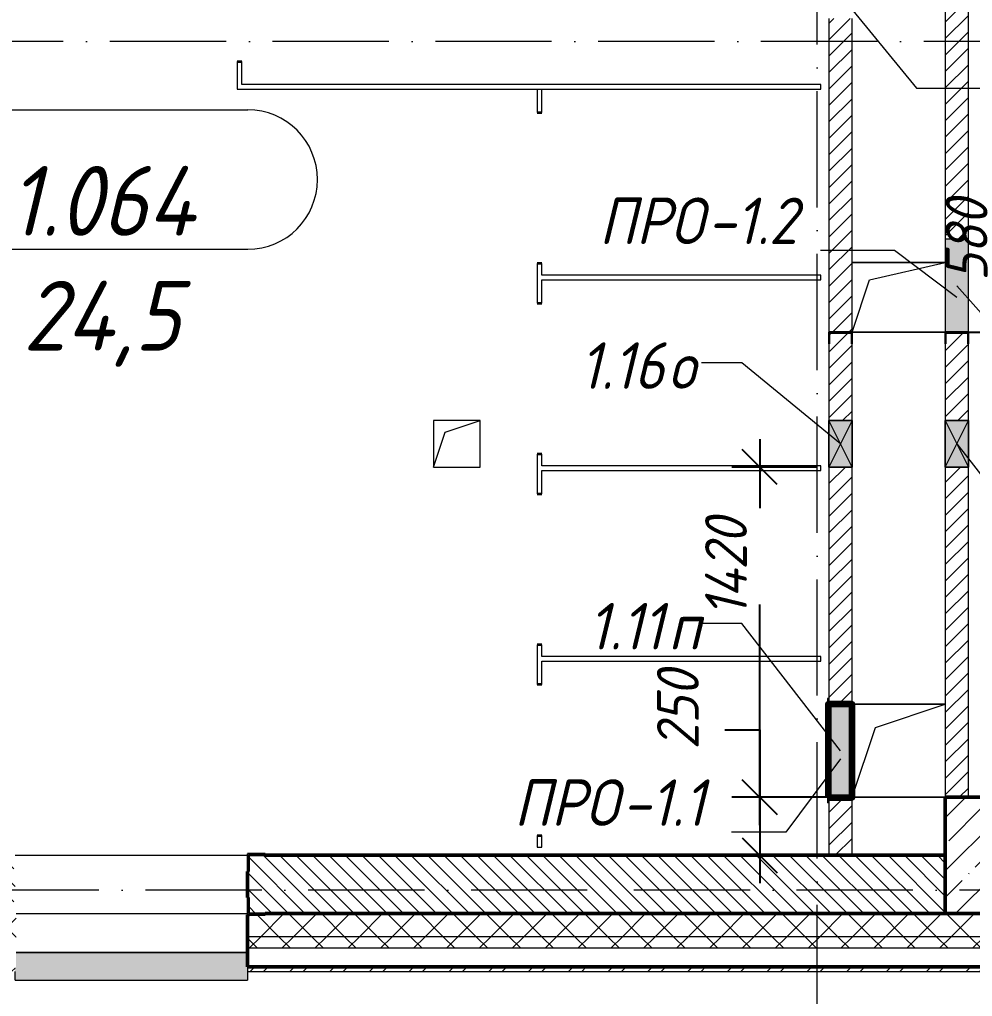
# Model space of a CAD drawing. Header units: millimetres. Extents: x -401725 to 250493, y 305116 to 802890.
# Drawn here: x -170096 to -165998, y 456740 to 460942 of the extents above; entities that cross this region are included whole.
import ezdxf

# ---------------------------------------------------------------- set-up
doc = ezdxf.new("R2010")
doc.units = ezdxf.units.MM
doc.linetypes.add('50_200_ШТРИХ_1Т_ш5_п1_п1_', pattern=[700, 500, -100, 0, -100])
for name, color, linetype, lineweight in [('20.1) Демонтаж  монтаж ПГП', 1, 'Continuous', 90), ('A-____-____-DIMS', 7, 'Continuous', 9), ('A-DETL-GENF-OTLN', 7, 'Continuous', 9), ('A-DOOR-OPNG-MCUT', 7, 'Continuous', 35), ('A-FLOR-____-OTLN', 7, 'Continuous', 9), ('A-GENM-____-IDEN', 7, 'Continuous', 9), ('A-GENM-____-MCUT', 7, 'Continuous', 25), ('A-GENM-____-OTLN', 7, 'Continuous', 9), ('A-GENM-____-OTLN-1', 7, 'Continuous', 25), ('A-GLAZ-____-IDEN', 7, 'Continuous', 9), ('A-GLAZ-____-OTLN', 7, 'Continuous', 9), ('A-WALL-____-MCUT-2', 7, 'Continuous', 50), ('A-WALL-____-MCUT-3', 7, 'Continuous', 9), ('A-WALL-____-OTLN', 7, 'Continuous', 9), ('A-WALL-____-PATT-1', 7, 'Continuous', 9), ('A-WALL-FNSH-MCUT-1', 7, 'Continuous', 9), ('S-COLS-____-MCUT', 7, 'Continuous', 50), ('S-COLS-____-OTLN', 7, 'Continuous', 9), ('S-GRID-____-OTLN-1', 7, '50_200_ШТРИХ_1Т_ш5_п1_п1_', 9)]:
    doc.layers.add(name, color=color, linetype=linetype, lineweight=lineweight)
for name, color, linetype, lineweight, true_color in [('A-AREA-IDEN-1', 7, 'Continuous', 9, 0x000000), ('A-DOOR-____-OTLN-1', 7, 'Continuous', 9, 0xffffff), ('A-GLAZ-____-OTLN-1', 7, 'Continuous', 9, 0xc0c0c0)]:
    doc.layers.add(name, color=color, linetype=linetype, lineweight=lineweight, true_color=true_color)
doc.styles.add('ISOCPEUR_I', font='isocpeui.ttf', dxfattribs={"width": 0.9, "height": 2.5})
doc.styles.add('ISOCPEUR_I_10', font='isocpeui.ttf', dxfattribs={"width": 0.9, "height": 180})
doc.styles.add('ISOCPEUR_I_9', font='isocpeui.ttf', dxfattribs={"width": 0.9, "height": 250})
doc.dimstyles.new('ISO-1_8_0_9К_СРЕДНИЙ_Кладочные_4', dxfattribs={"dimscale": 304.8, "dimtxt": 179.276612, "dimasz": 0.492126, "dimexe": 0.393701, "dimexo": 0, "dimgap": 0, "dimtad": 1, "dimdec": 3, "dimrnd": 0.001, "dimdsep": 46, "dimtxsty": 'ISOCPEUR_I_10', "dimblk1": 'OBLIQUE', "dimblk2": 'OBLIQUE', "dimsah": 1, "dimcen": 0.09, "dimdle": 0.393701, "dimazin": 0, "dimtfac": 1, "dimtdec": 4, "dimtix": 1, "dimtmove": 1, "dimatfit": 3, "dimfxl": 1, "dimtvp": 1, "dimtolj": 1, "dimtzin": 0, "dimarcsym": 2})
doc.dimstyles.new('ISO-1_8_0_9К_СРЕДНИЙ_Кладочные_5', dxfattribs={"dimscale": 304.8, "dimtxt": 179.276612, "dimasz": 0.492126, "dimexe": 0.393701, "dimexo": 0, "dimgap": 0, "dimtad": 1, "dimdec": 3, "dimrnd": 0.001, "dimdsep": 46, "dimtxsty": 'ISOCPEUR_I_10', "dimblk1": 'OBLIQUE', "dimblk2": 'OBLIQUE', "dimsah": 1, "dimcen": 0.09, "dimdle": 0.393701, "dimazin": 0, "dimtfac": 1, "dimtdec": 4, "dimtix": 1, "dimtmove": 2, "dimatfit": 3, "dimfxl": 1, "dimtvp": 1, "dimtolj": 1, "dimtzin": 0, "dimarcsym": 2})
pattern_1 = [(45, (-176515.067, 459015.94), (-35.35534, 35.35534), [])]
pattern_2 = [(45, (-176515.07, 459015.94), (-70.71068, 70.71068), []), (135, (-176515.07, 459015.94), (-70.71068, -70.71068), [])]

# ---------------------------------------------------------------- blocks, each defined once
blk = doc.blocks.new('DOR_ДУ_распашная__1Ст_Прямоугольная_ШЕР - Вн_650х2100h_Кабинки С_у-19996353-АР1_План отверстий 1 этажа в осях 1-64_А-ГГ')
at = {"layer": 'A-DOOR-OPNG-MCUT'}
for p, q in [((-325, 10), (-325, -10)), ((325, -10), (325, 10))]:
    blk.add_line(p, q, dxfattribs=at)
blk = doc.blocks.new('DOR_ДУ_распашная__1Ст_Прямоугольная_ШЕР - Вн_650х2100h_Кабинки С_у-17949507-АР1_План отверстий 1 этажа в осях 1-64_А-ГГ')
at = {"layer": 'A-DOOR-OPNG-MCUT'}
for p, q in [((-325, -10), (-325, 10)), ((325, 10), (325, -10))]:
    blk.add_line(p, q, dxfattribs=at)
blk = doc.blocks.new('BSC_Колонна _Прямоугольная - 500х500-V71-АР1_План отверстий 1 этажа в осях 1-64_А-ГГ')
at = {"layer": 'S-COLS-____-OTLN'}
h = blk.add_hatch(dxfattribs=at)
h.set_pattern_fill('FP_103', color=256, style=0, pattern_type=2)
h.set_pattern_definition([(45, (-10650, 1668.96), (-114.0493, 114.0493), []), (45, (-10535.95, 1668.96), (-114.0493, 114.0493), [201.612, -40.322, 3.353, -36.97])])
h.paths.add_polyline_path([(-250, -250), (250, -250), (250, 250), (-250, 250)], flags=0)
at = {"layer": 'S-COLS-____-MCUT'}
for p, q in [((250, 250), (-250, 250)), ((-250, 250), (-250, -250)), ((250, -250), (250, 250)), ((-250, -250), (250, -250))]:
    blk.add_line(p, q, dxfattribs=at)
blk = doc.blocks.new('Фахверк_СКБ_Уголок - 250_2700-27497298-АР1_План отверстий 1 этажа в осях 1-64_А-ГГ')
at = {"layer": 'A-GENM-____-MCUT'}
for p, q in [((200, 181), (125, 181)), ((125, 181), (125, 106)), ((131, 106), (131, 175)), ((131, 175), (200, 175)), ((200, 175), (200, 181)), ((125, 106), (131, 106)), ((131, -6), (125, -6)), ((125, -6), (125, -81)), ((131, -75), (131, -6)), ((125, -81), (200, -81)), ((200, -75), (131, -75)), ((200, -81), (200, -75))]:
    blk.add_line(p, q, dxfattribs=at)
blk = doc.blocks.new('154_Фахверк_СКБ_Швеллер - Тип_100_4010-27789772-АР1_План отверстий 1 этажа в осях 1-64_А-ГГ')
at = {"layer": 'A-GENM-____-MCUT'}
for p, q in [((175, 50), (125, 50)), ((125, 50), (125, -50)), ((128, 47), (175, 47)), ((128, -47), (128, 47)), ((175, 47), (175, 50)), ((125, -50), (175, -50)), ((175, -47), (128, -47)), ((175, -50), (175, -47))]:
    blk.add_line(p, q, dxfattribs=at)
blk = doc.blocks.new('AR_Отверстие Ниша - Лючок-32401328-АР1_План отверстий 1 этажа в осях 1-64_А-ГГ')
at = {"layer": 'A-GLAZ-____-OTLN'}
blk.add_hatch(color=256, dxfattribs=at).paths.add_polyline_path([(-200, -50), (200, -50), (200, 50), (-200, 50), (-200, -47)], flags=0)
for p, q in [((200, 50), (-200, 50)), ((200, -50), (200, 50)), ((-200, -50), (200, -50))]:
    blk.add_line(p, q, dxfattribs=at)
blk = doc.blocks.new('AR_Отверстие Ниша - Лючок-32401394-АР1_План отверстий 1 этажа в осях 1-64_А-ГГ')
at = {"layer": 'A-GLAZ-____-OTLN'}
blk.add_hatch(color=256, dxfattribs=at).paths.add_polyline_path([(-200, -50), (200, -50), (200, 50), (-200, 50)], flags=0)
for p, q in [((-200, 50), (200, 50)), ((-200, -50), (-200, 50)), ((200, 50), (200, -50)), ((200, -50), (-200, -50))]:
    blk.add_line(p, q, dxfattribs=at)
blk = doc.blocks.new('Л_Общий_Лючок - Лючок-29741325-АР1_План отверстий 1 этажа в осях 1-64_А-ГГ')
at = {"layer": 'A-GLAZ-____-OTLN-1'}
blk.add_hatch(color=256, dxfattribs=at).paths.add_polyline_path([(424, -6), (424, 0), (-24, 0), (-24, -6), (400, -6)], flags=0)
at = {"layer": 'A-GLAZ-____-OTLN'}
for p, q in [((-24, 0), (-24, -6)), ((424, 0), (424, -6)), ((-24, -6), (424, -6))]:
    blk.add_line(p, q, dxfattribs=at)
blk = doc.blocks.new('AR_Отверстие прямоугольное _в стене_ - AR_Отверстие прямоугольное _в стене__ВК-32401327-АР1_План отверстий 1 этажа в осях 1-64_А-ГГ')
at = {"layer": 'A-GLAZ-____-OTLN'}
blk.add_hatch(color=256, dxfattribs=at).paths.add_polyline_path([(-100, -50), (100, -50), (100, 50), (-100, 50)], flags=0)
at = {"layer": 'A-DETL-GENF-OTLN'}
for p, q in [((-100, -50), (-100, 50)), ((-100, 50), (100, 50)), ((100, 50), (-100, -50)), ((-100, 50), (100, -50)), ((100, 50), (-100, 50)), ((-100, 50), (-100, -50)), ((100, 50), (100, -50)), ((100, -50), (100, 50)), ((100, -50), (-100, -50)), ((-100, -50), (100, -50))]:
    blk.add_line(p, q, dxfattribs=at)
blk = doc.blocks.new('AR_Отверстие прямоугольное _в стене_ - AR_Отверстие прямоугольное _в стене__ВК-32401331-АР1_План отверстий 1 этажа в осях 1-64_А-ГГ')
at = {"layer": 'A-GLAZ-____-OTLN'}
blk.add_hatch(color=256, dxfattribs=at).paths.add_polyline_path([(100, 50), (-100, 50), (-100, -50), (100, -50)], flags=0)
at = {"layer": 'A-DETL-GENF-OTLN'}
for p, q in [((-100, -50), (-100, 50)), ((-100, 50), (100, 50)), ((100, 50), (-100, -50)), ((-100, 50), (100, -50)), ((100, 50), (-100, 50)), ((-100, 50), (-100, -50)), ((100, 50), (100, -50)), ((100, -50), (100, 50)), ((100, -50), (-100, -50)), ((-100, -50), (100, -50))]:
    blk.add_line(p, q, dxfattribs=at)
blk = doc.blocks.new('AR_Отверстие прямоугольное _в плите_ - AR_Отверстие прямоугольное _в плите_-30459597-АР1_План отверстий 1 этажа в осях 1-64_А-ГГ')
at = {"layer": 'A-GENM-____-OTLN'}
for p, q in [((100, 100), (-100, 100)), ((-100, 100), (-100, -100)), ((-50, 50), (100, 100)), ((100, -100), (100, 100)), ((-100, -100), (-50, 50)), ((-100, -100), (100, -100))]:
    blk.add_line(p, q, dxfattribs=at)
blk = doc.blocks.new('AR_Отверстие прямоугольное _в плите_ - AR_Отверстие прямоугольное _в плите_-30459211-АР1_План отверстий 1 этажа в осях 1-64_А-ГГ')
at = {"layer": 'A-GENM-____-OTLN'}
for p, q in [((200, 200), (-200, 200)), ((-100, 100), (200, 200)), ((-200, -200), (-100, 100)), ((-200, -200), (200, -200))]:
    blk.add_line(p, q, dxfattribs=at)
blk = doc.blocks.new('AR_Отверстие прямоугольное _в плите_ - AR_Отверстие прямоугольное _в плите_-V162-АР1_План отверстий 1 этажа в осях 1-64_А-ГГ')
at = {"layer": 'A-GENM-____-OTLN'}
for p, q in [((200, 150), (-200, 150)), ((-125, 75), (200, 150)), ((-200, -150), (-125, 75)), ((-200, -150), (200, -150))]:
    blk.add_line(p, q, dxfattribs=at)
blk = doc.blocks.new('Отлив_СКБ - Отлив витража_120_НВФ-V213-АР1_План отверстий 1 этажа в осях 1-64_А-ГГ')
at = {"layer": 'A-GLAZ-____-OTLN-1'}
for points in [[(654.9, -2), (1000, -2), (1000, 0), (4, 0), (4, -2)], [(654.9, -120), (1000, -120), (1000, -2), (4, -2), (4, -63), (0, -63), (0, -120), (4, -120)]]:
    blk.add_hatch(color=256, dxfattribs=at).paths.add_polyline_path(points, flags=0)
at = {"layer": 'A-GLAZ-____-OTLN'}
for p, q in [((4, 0), (1000, 0)), ((1000, -2), (4, -2)), ((0, -120), (0, -83)), ((1000, -83), (1000, -120)), ((0, -120), (1000, -120))]:
    blk.add_line(p, q, dxfattribs=at)
blk = doc.blocks.new('_Oblique')
at = {"color": 0, "linetype": 'ByBlock', "lineweight": -2}
blk.add_line((-0.5, -0.5), (0.5, 0.5), dxfattribs=at)
blk = doc.blocks.new('*D13384')
at = {"layer": 'A-____-____-DIMS', "color": 0, "lineweight": -2, "transparency": 16777216}
for p, q in [((-166912.5, 459137), (-166912.5, 458840.6)), ((-166665.1, 459017), (-167032.5, 459017)), ((-166912.5, 457477), (-166912.5, 458425.9)), ((-166505.8, 457597), (-167032.5, 457597))]:
    blk.add_line(p, q, dxfattribs=at)
at = {"layer": 'Defpoints', "color": 0, "transparency": 16777216}
for p in [(-166665.1, 459017), (-166912.5, 457597), (-166505.8, 457597)]:
    blk.add_point(p, dxfattribs=at)
at = {"layer": 'A-____-____-DIMS', "color": 0, "lineweight": -2, "transparency": 16777216, "xscale": 150, "yscale": 150, "zscale": 150}
for p, rotation in [((-166912.5, 459017), 90), ((-166912.5, 457597), 270)]:
    blk.add_blockref('_Oblique', p, dxfattribs=dict(at, rotation=rotation))
at = {"layer": 'A-____-____-DIMS', "color": 0, "transparency": 16777216, "insert": (-167147.6, 458372.6), "char_height": 180, "width": 521.281, "attachment_point": 1, "rotation": 90, "line_spacing_factor": 1.149209, "style": 'ISOCPEUR_I_10'}
blk.add_mtext('\\A1;1420', dxfattribs=at)
blk = doc.blocks.new('*D13385')
at = {"layer": 'A-____-____-DIMS', "color": 0, "lineweight": -2, "transparency": 16777216}
for p, q in [((-167062.5, 457887.2), (-166912.5, 457887.2)), ((-166912.5, 457887.2), (-166912.5, 457597)), ((-166912.5, 457717), (-166912.5, 457227)), ((-166505.8, 457597), (-167032.5, 457597)), ((-166806.4, 457347), (-167032.5, 457347))]:
    blk.add_line(p, q, dxfattribs=at)
at = {"layer": 'Defpoints', "color": 0, "transparency": 16777216}
for p in [(-166505.8, 457597), (-166912.5, 457347), (-166806.4, 457347)]:
    blk.add_point(p, dxfattribs=at)
at = {"layer": 'A-____-____-DIMS', "color": 0, "lineweight": -2, "transparency": 16777216, "xscale": 150, "yscale": 150, "zscale": 150}
for p, rotation in [((-166912.5, 457597), 90), ((-166912.5, 457347), 270)]:
    blk.add_blockref('_Oblique', p, dxfattribs=dict(at, rotation=rotation))
at = {"layer": 'A-____-____-DIMS', "color": 0, "transparency": 16777216, "insert": (-167354.5, 457802.4), "char_height": 180, "width": 409.578, "attachment_point": 1, "rotation": 90, "line_spacing_factor": 1.149209, "style": 'ISOCPEUR_I_10'}
blk.add_mtext('\\A1;250', dxfattribs=at)
blk = doc.blocks.new('*D13387')
at = {"layer": 'A-____-____-DIMS', "color": 0, "lineweight": -2, "transparency": 16777216}
for p, q in [((-165820.7, 459901.7), (-165670.7, 459901.7)), ((-165670.7, 459901.7), (-165670.7, 459597)), ((-165670.7, 458897), (-165670.7, 459717)), ((-166063, 459597), (-165550.7, 459597)), ((-165965.1, 459017), (-165550.7, 459017))]:
    blk.add_line(p, q, dxfattribs=at)
at = {"layer": 'Defpoints', "color": 0, "transparency": 16777216}
for p in [(-166063, 459597), (-165670.7, 459597), (-165965.1, 459017)]:
    blk.add_point(p, dxfattribs=at)
at = {"layer": 'A-____-____-DIMS', "color": 0, "lineweight": -2, "transparency": 16777216, "xscale": 150, "yscale": 150, "zscale": 150}
for p, rotation in [((-165670.7, 459597), 90), ((-165670.7, 459017), 270)]:
    blk.add_blockref('_Oblique', p, dxfattribs=dict(at, rotation=rotation))
at = {"layer": 'A-____-____-DIMS', "color": 0, "transparency": 16777216, "insert": (-166112.8, 459817), "char_height": 180, "width": 409.578, "attachment_point": 1, "rotation": 90, "line_spacing_factor": 1.149209, "style": 'ISOCPEUR_I_10'}
blk.add_mtext('\\A1;580', dxfattribs=at)
blk = doc.blocks.new('AAR_СКБ_Марка_помещения_1_5 ммп - Номер _ Площадь-27962135-АИ_План этажа_Стены_1')
at = {"layer": 'A-AREA-IDEN-1'}
for p, q in [((-2.987, 3), (3.013, 3)), ((-2.987, 0), (3.013, 0))]:
    blk.add_line(p, q, dxfattribs=at)
for centre, start, end in [((-2.987, 1.5), 90, 270), ((3.013, 1.5), 270, 90)]:
    blk.add_arc(centre, 1.5, start, end, dxfattribs=at)

msp = doc.modelspace()

# ---------------------------------------------------------------- hatches: boundary and pattern name
at = {"layer": 'A-WALL-____-PATT-1'}
h = msp.add_hatch(dxfattribs=at)
h.set_pattern_fill('FP_5', color=256, style=0, pattern_type=2)
h.set_pattern_definition(pattern_1)
h.paths.add_polyline_path([(-166515.0675, 457346.983), (-166515.0675, 457596.983), (-166615.0675, 457596.983), (-166615.0675, 457346.983)], flags=0)
h.paths.add_polyline_path([(-166515.0675, 457996.983), (-166515.0675, 459016.983), (-166615.0675, 459016.983), (-166615.0675, 457996.983)], flags=0)
h.paths.add_polyline_path([(-166515.0675, 459216.983), (-166515.0675, 459546.983), (-166518.0675, 459546.983), (-166518.0675, 459593.983), (-166612.0675, 459593.983), (-166612.0675, 459546.983), (-166615.0675, 459546.983), (-166615.0675, 459216.983), (-166518.0675, 459216.983)], flags=0)
h.paths.add_polyline_path([(-166515.0675, 459596.983), (-166515.0675, 460946.983), (-166615.0675, 460946.983), (-166615.0675, 459596.983), (-166518.0675, 459596.983)], flags=0)
h.paths.add_polyline_path([(-166615.0675, 461146.983), (-166515.0675, 461146.983), (-166515.0675, 461396.983), (-166615.0675, 461396.983)], flags=0)
h.paths.add_polyline_path([(-166518.0675, 461799.983), (-166518.0675, 461846.983), (-166515.0675, 461846.983), (-166515.0675, 461946.983), (-166615.0675, 461946.983), (-166615.0675, 461846.983), (-166612.0675, 461846.983), (-166612.0675, 461799.983)], flags=0)
h = msp.add_hatch(dxfattribs=at)
h.set_pattern_fill('FP_5', color=256, style=0, pattern_type=2)
h.set_pattern_definition(pattern_1)
h.paths.add_polyline_path([(-166015.0675, 457596.983), (-166015.0675, 459016.983), (-166115.0675, 459016.983), (-166115.0675, 457596.983)], flags=0)
h.paths.add_polyline_path([(-166015.0675, 459216.983), (-166015.0675, 459546.983), (-166018.0675, 459546.983), (-166018.0675, 459593.983), (-166112.0675, 459593.983), (-166112.0675, 459546.983), (-166115.0675, 459546.983), (-166115.0675, 459216.983), (-166018.0675, 459216.983)], flags=0)
h.paths.add_polyline_path([(-166015.0675, 459996.983), (-166015.0675, 461946.983), (-166115.0675, 461946.983), (-166115.0675, 459996.983)], flags=0)
h = msp.add_hatch(dxfattribs=at)
h.set_pattern_fill('FP_6', color=256, style=0, pattern_type=2)
h.set_pattern_definition([(135, (-176515.067, 459015.94), (-35.35534, -35.35534), [])])
h.paths.add_polyline_path([(-166115.0675, 457096.983), (-166115.0675, 457346.983), (-169109.0675, 457346.483), (-169109.0675, 457277.983), (-169115.0675, 457277.983), (-169115.0675, 457165.983), (-169109.0675, 457165.983), (-169109.0675, 457096.983), (-167692.6961, 457096.983)], flags=0)
h.paths.add_polyline_path([(-170715.0675, 457096.983), (-170121.0675, 457096.983), (-170121.0675, 457165.983), (-170115.0675, 457165.983), (-170115.0675, 457277.983), (-170121.0675, 457277.983), (-170121.0675, 457346.983), (-170715.0675, 457346.983)], flags=0)
h = msp.add_hatch(dxfattribs=at)
h.set_pattern_fill('FP_1', color=256, style=0, pattern_type=2)
h.set_pattern_definition(pattern_2)
h.paths.add_polyline_path([(-75784.5532, 456996.983), (-75265.0675, 456996.983), (-75265.0675, 457096.983), (-84290.0675, 457096.983), (-84290.0675, 457090.983), (-84365.0675, 457090.983), (-84365.0675, 456996.983), (-77552.0174, 456996.983)], flags=0)
h.paths.add_polyline_path([(-86389.3389, 456996.983), (-86165.0675, 456996.983), (-86165.0675, 457090.983), (-86240.0675, 457090.983), (-86240.0675, 457096.983), (-91015.0675, 457096.983), (-91015.0675, 456996.983), (-87273.071, 456996.983)], flags=0)
h.paths.add_polyline_path([(-92415.0675, 456996.983), (-92415.0675, 457096.983), (-93015.0675, 457096.983), (-93015.0675, 456996.983)], flags=0)
h.paths.add_polyline_path([(-95115.0675, 456996.983), (-95115.0675, 457096.983), (-96240.0675, 457096.983), (-96240.0675, 457090.983), (-96315.0675, 457090.983), (-96315.0675, 456996.983), (-95226.6603, 456996.983)], flags=0)
h.paths.add_polyline_path([(-98115.0675, 456996.983), (-98115.0675, 457090.983), (-98190.0675, 457090.983), (-98190.0675, 457096.983), (-99240.0675, 457096.983), (-99240.0675, 457090.983), (-99315.0675, 457090.983), (-99315.0675, 456996.983), (-98761.5889, 456996.983)], flags=0)
h.paths.add_polyline_path([(-102240.0675, 456996.983), (-101115.0675, 456996.983), (-101115.0675, 457096.983), (-102240.0675, 457096.983), (-102240.0675, 457090.983), (-102315.0675, 457090.983), (-102315.0675, 456996.983), (-102296.5175, 456996.983)], flags=0)
h.paths.add_polyline_path([(-104115.0675, 456996.983), (-104115.0675, 457096.983), (-105440.0675, 457096.983), (-105440.0675, 457090.983), (-105515.0675, 457090.983), (-105515.0675, 456996.983), (-104947.7139, 456996.983)], flags=0)
h.paths.add_polyline_path([(-107598.9103, 456996.983), (-107315.0675, 456996.983), (-107315.0675, 457090.983), (-107390.0675, 457090.983), (-107390.0675, 457096.983), (-108440.0675, 457096.983), (-108440.0675, 457090.983), (-108515.0675, 457090.983), (-108515.0675, 456996.983), (-107665.0675, 456996.983)], flags=0)
h.paths.add_polyline_path([(-113785.0353, 456996.983), (-113315.0675, 456996.983), (-113315.0675, 457090.983), (-113390.0675, 457090.983), (-113390.0675, 457096.983), (-114440.0675, 457096.983), (-114440.0675, 457090.983), (-114515.0675, 457090.983), (-114515.0675, 456996.983), (-114165.0675, 456996.983)], flags=0)
h.paths.add_polyline_path([(-116315.0675, 456996.983), (-116315.0675, 457090.983), (-116390.0675, 457090.983), (-116390.0675, 457096.983), (-117440.0675, 457096.983), (-117440.0675, 457090.983), (-117515.0675, 457090.983), (-117515.0675, 456996.983), (-116436.2318, 456996.983)], flags=0)
h.paths.add_polyline_path([(-119971.1603, 456996.983), (-119315.0675, 456996.983), (-119315.0675, 457090.983), (-119390.0675, 457090.983), (-119390.0675, 457096.983), (-120440.0675, 457096.983), (-120440.0675, 457090.983), (-120515.0675, 457090.983), (-120515.0675, 456996.983), (-120440.0675, 456996.983)], flags=0)
h.paths.add_polyline_path([(-122622.3568, 456996.983), (-122315.0675, 456996.983), (-122315.0675, 457090.983), (-122390.0675, 457090.983), (-122390.0675, 457096.983), (-123440.0675, 457096.983), (-123440.0675, 457090.983), (-123515.0675, 457090.983), (-123515.0675, 456996.983), (-122665.0675, 456996.983)], flags=0)
h.paths.add_polyline_path([(-126165.0675, 456996.983), (-125315.0675, 456996.983), (-125315.0675, 457090.983), (-125390.0675, 457090.983), (-125390.0675, 457096.983), (-126440.0675, 457096.983), (-126440.0675, 457090.983), (-126515.0675, 457090.983), (-126515.0675, 456996.983), (-126440.0675, 456996.983)], flags=0)
h.paths.add_polyline_path([(-128321.0675, 456996.983), (-128315.0675, 456996.983), (-128315.0675, 457090.983), (-128390.0675, 457090.983), (-128390.0675, 457096.983), (-129440.0675, 457096.983), (-129440.0675, 457090.983), (-129515.0675, 457090.983), (-129515.0675, 456996.983), (-128390.0675, 456996.983)], flags=0)
h.paths.add_polyline_path([(-131459.6782, 456996.983), (-131315.0675, 456996.983), (-131315.0675, 457090.983), (-131390.0675, 457090.983), (-131390.0675, 457096.983), (-132440.0675, 457096.983), (-132440.0675, 457090.983), (-132515.0675, 457090.983), (-132515.0675, 456996.983), (-131665.0675, 456996.983)], flags=0)
h.paths.add_polyline_path([(-134390.0675, 456996.983), (-134315.0675, 456996.983), (-134315.0675, 457090.983), (-134390.0675, 457090.983), (-134390.0675, 457096.983), (-135440.0675, 457096.983), (-135440.0675, 457090.983), (-135515.0675, 457090.983), (-135515.0675, 456996.983), (-134665.0675, 456996.983)], flags=0)
h.paths.add_polyline_path([(-137645.8032, 456996.983), (-137315.0675, 456996.983), (-137315.0675, 457090.983), (-137390.0675, 457090.983), (-137390.0675, 457096.983), (-138180.0675, 457096.983), (-138180.0675, 456996.983), (-137665.0675, 456996.983)], flags=0)
h.paths.add_polyline_path([(-138200.0675, 456996.983), (-138200.0675, 457096.983), (-138719.0675, 457096.983), (-138719.0675, 456996.983), (-138529.5354, 456996.983)], flags=0)
h.paths.add_polyline_path([(-150018.0532, 456996.983), (-149515.0675, 456996.983), (-149515.0675, 457090.983), (-149590.0675, 457090.983), (-149590.0675, 457096.983), (-150719.0675, 457096.983), (-150719.0675, 456996.983)], flags=0)
h.paths.add_polyline_path([(-152590.0675, 456996.983), (-152515.0675, 456996.983), (-152515.0675, 457090.983), (-152590.0675, 457090.983), (-152590.0675, 457096.983), (-153640.0675, 457096.983), (-153640.0675, 457090.983), (-153715.0675, 457090.983), (-153715.0675, 457096.983), (-153719.0675, 457096.983), (-153719.0675, 456996.983), (-153552.9818, 456996.983)], flags=0)
h.paths.add_polyline_path([(-155515.0675, 456996.983), (-155515.0675, 457090.983), (-155590.0675, 457090.983), (-155590.0675, 457096.983), (-156719.0675, 457096.983), (-156719.0675, 456996.983), (-156204.1782, 456996.983)], flags=0)
h.paths.add_polyline_path([(-158515.0675, 456996.983), (-158515.0675, 457090.983), (-158590.0675, 457090.983), (-158590.0675, 457096.983), (-159719.0675, 457096.983), (-159719.0675, 456996.983), (-158855.3747, 456996.983)], flags=0)
h.paths.add_polyline_path([(-162115.0675, 456996.983), (-161515.0675, 456996.983), (-161515.0675, 457090.983), (-161590.0675, 457090.983), (-161590.0675, 457096.983), (-162640.0675, 457096.983), (-162640.0675, 457090.983), (-162715.0675, 457090.983), (-162715.0675, 457096.983), (-162719.0675, 457096.983), (-162719.0675, 456996.983), (-162390.3032, 456996.983)], flags=0)
h.paths.add_polyline_path([(-163721.0675, 456996.983), (-163715.0675, 456996.983), (-163715.0675, 457090.983), (-163790.0675, 457090.983), (-163790.0675, 457096.983), (-169040.0675, 457096.983), (-169040.0675, 457090.983), (-169115.0675, 457090.983), (-169115.0675, 456996.983), (-163790.0675, 456996.983)], flags=0)
h.paths.add_polyline_path([(-171227.6247, 456996.983), (-170111.0675, 456996.983), (-170111.0675, 457096.983), (-170115.0675, 457096.8941), (-170115.0675, 457090.983), (-170190.0675, 457090.983), (-170190.0675, 457096.983), (-174615.0675, 457096.983), (-174615.0675, 456996.983), (-172995.089, 456996.983)], flags=0)
h.paths.add_polyline_path([(-176015.0675, 456996.983), (-176015.0675, 457096.983), (-176615.0675, 457096.983), (-176615.0675, 456996.983), (-176530.0175, 456996.983)], flags=0)
h.paths.add_polyline_path([(-178965.0675, 456996.983), (-178715.0675, 456996.983), (-178715.0675, 457096.983), (-178965.0675, 457096.983)], flags=0)
h = msp.add_hatch(dxfattribs=at)
h.set_pattern_fill('FP_1', color=256, style=0, pattern_type=2)
h.set_pattern_definition(pattern_2)
h.paths.add_polyline_path([(-75784.5532, 456946.983), (-75165.0675, 456946.983), (-75165.0675, 456996.983), (-84365.0675, 456996.983), (-84365.0675, 456946.983), (-77552.0174, 456946.983)], flags=0)
h.paths.add_polyline_path([(-87273.071, 456946.983), (-86165.0675, 456946.983), (-86165.0675, 456996.983), (-91015.0675, 456996.983), (-91015.0675, 456946.983), (-88156.8032, 456946.983)], flags=0)
h.paths.add_polyline_path([(-93015.0675, 456946.983), (-92415.0675, 456946.983), (-92415.0675, 456996.983), (-93015.0675, 456996.983)], flags=0)
h.paths.add_polyline_path([(-96315.0675, 456946.983), (-95115.0675, 456946.983), (-95115.0675, 456996.983), (-96315.0675, 456996.983)], flags=0)
h.paths.add_polyline_path([(-98761.5889, 456946.983), (-98115.0675, 456946.983), (-98115.0675, 456996.983), (-99315.0675, 456996.983), (-99315.0675, 456946.983)], flags=0)
h.paths.add_polyline_path([(-102296.5175, 456946.983), (-101115.0675, 456946.983), (-101115.0675, 456996.983), (-102315.0675, 456996.983), (-102315.0675, 456946.983)], flags=0)
h.paths.add_polyline_path([(-104115.0675, 456946.983), (-104115.0675, 456996.983), (-105515.0675, 456996.983), (-105515.0675, 456946.983), (-104947.7139, 456946.983)], flags=0)
h.paths.add_polyline_path([(-107315.0675, 456946.983), (-107315.0675, 456996.983), (-108515.0675, 456996.983), (-108515.0675, 456946.983), (-107598.9103, 456946.983)], flags=0)
h.paths.add_polyline_path([(-114515.0675, 456946.983), (-113315.0675, 456946.983), (-113315.0675, 456996.983), (-114515.0675, 456996.983)], flags=0)
h.paths.add_polyline_path([(-116315.0675, 456946.983), (-116315.0675, 456996.983), (-117515.0675, 456996.983), (-117515.0675, 456946.983), (-116436.2318, 456946.983)], flags=0)
h.paths.add_polyline_path([(-119971.1603, 456946.983), (-119315.0675, 456946.983), (-119315.0675, 456996.983), (-120515.0675, 456996.983), (-120515.0675, 456946.983)], flags=0)
h.paths.add_polyline_path([(-122315.0675, 456946.983), (-122315.0675, 456996.983), (-123515.0675, 456996.983), (-123515.0675, 456946.983), (-122622.3568, 456946.983)], flags=0)
h.paths.add_polyline_path([(-125315.0675, 456946.983), (-125315.0675, 456996.983), (-126515.0675, 456996.983), (-126515.0675, 456946.983), (-126157.2854, 456946.983)], flags=0)
h.paths.add_polyline_path([(-128315.0675, 456946.983), (-128315.0675, 456996.983), (-129515.0675, 456996.983), (-129515.0675, 456946.983), (-128808.4818, 456946.983)], flags=0)
h.paths.add_polyline_path([(-132515.0675, 456946.983), (-131315.0675, 456946.983), (-131315.0675, 456996.983), (-132515.0675, 456996.983)], flags=0)
h.paths.add_polyline_path([(-135515.0675, 456946.983), (-134315.0675, 456946.983), (-134315.0675, 456996.983), (-135515.0675, 456996.983)], flags=0)
h.paths.add_polyline_path([(-138180.0675, 456946.983), (-137315.0675, 456946.983), (-137315.0675, 456996.983), (-138180.0675, 456996.983)], flags=0)
h.paths.add_polyline_path([(-138719.0675, 456946.983), (-138200.0675, 456946.983), (-138200.0675, 456996.983), (-138719.0675, 456996.983)], flags=0)
h.paths.add_polyline_path([(-150018.0532, 456946.983), (-149515.0675, 456946.983), (-149515.0675, 456996.983), (-150719.0675, 456996.983), (-150719.0675, 456946.983)], flags=0)
h.paths.add_polyline_path([(-153719.0675, 456946.983), (-152515.0675, 456946.983), (-152515.0675, 456996.983), (-153719.0675, 456996.983)], flags=0)
h.paths.add_polyline_path([(-156719.0675, 456946.983), (-155515.0675, 456946.983), (-155515.0675, 456996.983), (-156719.0675, 456996.983)], flags=0)
h.paths.add_polyline_path([(-158515.0675, 456946.983), (-158515.0675, 456996.983), (-159719.0675, 456996.983), (-159719.0675, 456946.983), (-158855.3747, 456946.983)], flags=0)
h.paths.add_polyline_path([(-161515.0675, 456946.983), (-161515.0675, 456996.983), (-162719.0675, 456996.983), (-162719.0675, 456946.983), (-162390.3032, 456946.983)], flags=0)
h.paths.add_polyline_path([(-164157.7675, 456946.983), (-163715.0675, 456946.983), (-163715.0675, 456996.983), (-169115.0675, 456996.983), (-169115.0675, 456946.983), (-165925.2318, 456946.983)], flags=0)
h.paths.add_polyline_path([(-171227.6247, 456946.983), (-170111.0675, 456946.983), (-170111.0675, 456996.983), (-174615.0675, 456996.983), (-174615.0675, 456946.983), (-172995.089, 456946.983)], flags=0)
h.paths.add_polyline_path([(-176015.0675, 456946.983), (-176015.0675, 456996.983), (-176615.0675, 456996.983), (-176615.0675, 456946.983), (-176530.0175, 456946.983)], flags=0)
h.paths.add_polyline_path([(-178965.0675, 456946.983), (-178715.0675, 456946.983), (-178715.0675, 456996.983), (-178965.0675, 456996.983)], flags=0)
h = msp.add_hatch(dxfattribs=at)
h.set_pattern_fill('FP_3', color=256, style=0, pattern_type=2)
h.set_pattern_definition([(45, (-176515.07, 459015.94), (-85.5366, 85.5366), []), (45, (-176458.04, 459015.94), (-85.5366, 85.5366), [])])
h.paths.add_polyline_path([(-138529.5354, 456846.983), (-138200.0675, 456846.983), (-138200.0675, 456866.983), (-138715.0675, 456866.983), (-138715.0675, 456846.983)], flags=0)
h.paths.add_polyline_path([(-150018.0532, 456846.983), (-149515.0675, 456846.983), (-149515.0675, 456866.983), (-150714.0675, 456866.983), (-150714.0675, 456846.983)], flags=0)
h.paths.add_polyline_path([(-152514.0675, 456846.983), (-152514.0675, 456866.983), (-153715.0675, 456866.983), (-153715.0675, 456846.983), (-153552.9818, 456846.983)], flags=0)
h.paths.add_polyline_path([(-155515.0675, 456846.983), (-155515.0675, 456866.983), (-156715.0675, 456866.983), (-156715.0675, 456846.983), (-156204.1782, 456846.983)], flags=0)
h.paths.add_polyline_path([(-159715.0675, 456846.983), (-158515.0675, 456846.983), (-158515.0675, 456866.983), (-159715.0675, 456866.983)], flags=0)
h.paths.add_polyline_path([(-161515.0675, 456846.983), (-161515.0675, 456866.983), (-162715.0675, 456866.983), (-162715.0675, 456846.983), (-162390.3032, 456846.983)], flags=0)
h.paths.add_polyline_path([(-163715.0675, 456846.983), (-163715.0675, 456866.983), (-169115.0675, 456866.983), (-169115.0675, 456846.983), (-164157.7675, 456846.983)], flags=0)
h.paths.add_polyline_path([(-170115.0675, 456846.983), (-170115.0675, 456866.983), (-174615.0675, 456866.983), (-174615.0675, 456846.983), (-170343.8925, 456846.983)], flags=0)
h.paths.add_polyline_path([(-176015.0675, 456846.983), (-176015.0675, 456866.983), (-176615.0675, 456866.983), (-176615.0675, 456846.983), (-176530.0175, 456846.983)], flags=0)
h.paths.add_polyline_path([(-178715.0675, 456846.983), (-178715.0675, 456866.983), (-179195.0675, 456866.983), (-179195.0675, 456846.983)], flags=0)

# ---------------------------------------------------------------- linework, layer by layer
at = {"layer": '20.1) Демонтаж  монтаж ПГП'}
msp.add_lwpolyline([(-166617.7268, 457595.4699), (-166514.7292, 457595.4699), (-166514.7292, 457997.5213), (-166617.7268, 457997.5213)], close=True, dxfattribs=at)
at = {"layer": 'A-FLOR-____-OTLN'}
for p, q in [((-166515.0675, 459896.983), (-166115.0675, 459896.983)), ((-166115.0675, 459596.983), (-166515.0675, 459596.983)), ((-166515.0675, 457996.983), (-166115.0675, 457996.983)), ((-166115.0675, 457596.983), (-166515.0675, 457596.983))]:
    msp.add_line(p, q, dxfattribs=at)
at = {"layer": 'A-GENM-____-IDEN'}
for p, q in [((-166332.8889, 459948.9047), (-166650.7104, 459948.9047)), ((-166065.0675, 459746.4257), (-166332.8889, 459948.9047)), ((-166565.0675, 457762.2833), (-166799.8124, 457446.5052)), ((-166799.8124, 457446.5052), (-167034.5573, 457446.5052))]:
    msp.add_line(p, q, dxfattribs=at)
at = {"layer": 'A-GLAZ-____-IDEN'}
for p, q in [((-166565.0675, 461046.983), (-166237.7661, 460647.4047)), ((-166237.7661, 460647.4047), (-165916.8181, 460647.4047)), ((-166065.0675, 459796.983), (-165772.0631, 459466.613)), ((-166988.7918, 459465.8563), (-167162.3518, 459465.8563)), ((-166565.0675, 459116.983), (-166988.7918, 459465.8563)), ((-166065.0675, 459116.983), (-165772.0631, 458741.8252)), ((-166988.7918, 458344.8252), (-167162.3548, 458344.8252)), ((-166565.0675, 457796.983), (-166988.7918, 458344.8252))]:
    msp.add_line(p, q, dxfattribs=at)
at = {"layer": 'A-WALL-____-MCUT-2'}
for p, q in [((-166115.0675, 457346.983), (-169040.0675, 457346.983)), ((-169115.0675, 457277.983), (-169115.0675, 457165.983)), ((-169115.0675, 457090.983), (-169115.0675, 456866.983)), ((-166115.0675, 457096.983), (-169040.0675, 457096.983)), ((-169115.0675, 456866.983), (-163715.0675, 456866.983))]:
    msp.add_line(p, q, dxfattribs=at)
at = {"layer": 'A-WALL-____-MCUT-3'}
for p, q in [((-163715.0675, 456996.983), (-169115.0675, 456996.983)), ((-163715.0675, 456946.983), (-169115.0675, 456946.983))]:
    msp.add_line(p, q, dxfattribs=at)
at = {"layer": 'A-WALL-____-OTLN'}
for p, q in [((-170115.0675, 457346.983), (-169115.0675, 457346.983)), ((-170111.0675, 457096.983), (-169115.0675, 457096.983)), ((-169115.0675, 457096.983), (-169115.0675, 457096.983))]:
    msp.add_line(p, q, dxfattribs=at)
at = {"layer": 'A-WALL-FNSH-MCUT-1'}
for p, q in [((-166115.0675, 461946.983), (-166115.0675, 459996.983)), ((-166015.0675, 459996.983), (-166015.0675, 461946.983)), ((-166615.0675, 460946.983), (-166615.0675, 459596.983)), ((-166515.0675, 459596.983), (-166515.0675, 460946.983)), ((-169160.0675, 460761.983), (-169160.0675, 460641.983)), ((-169140.0675, 460661.983), (-169140.0675, 460761.983)), ((-169160.0675, 460641.983), (-166650.0675, 460641.983)), ((-166650.0675, 460661.983), (-169140.0675, 460661.983)), ((-167870.0675, 460641.983), (-167870.0675, 460541.983)), ((-167850.0675, 460541.983), (-167850.0675, 460641.983)), ((-166650.0675, 460641.983), (-166650.0675, 460661.983)), ((-167870.0675, 459891.983), (-167870.0675, 459721.983)), ((-167850.0675, 459841.983), (-167850.0675, 459891.983)), ((-166650.0675, 459841.983), (-167850.0675, 459841.983)), ((-166650.0675, 459821.983), (-166650.0675, 459841.983)), ((-167850.0675, 459721.983), (-167850.0675, 459821.983)), ((-167850.0675, 459821.983), (-166650.0675, 459821.983)), ((-166615.0675, 459546.983), (-166615.0675, 459216.983)), ((-166515.0675, 459216.983), (-166515.0675, 459546.983)), ((-166115.0675, 459546.983), (-166115.0675, 459216.983)), ((-166015.0675, 459216.983), (-166015.0675, 459546.983)), ((-167870.0675, 459071.983), (-167870.0675, 458901.983)), ((-167850.0675, 459021.983), (-167850.0675, 459071.983)), ((-166650.0675, 459021.983), (-167850.0675, 459021.983)), ((-167850.0675, 458901.983), (-167850.0675, 459001.983)), ((-167850.0675, 459001.983), (-166650.0675, 459001.983)), ((-166650.0675, 459001.983), (-166650.0675, 459021.983)), ((-166615.0675, 459016.983), (-166615.0675, 457996.983)), ((-166515.0675, 457996.983), (-166515.0675, 459016.983)), ((-166115.0675, 459016.983), (-166115.0675, 457596.983)), ((-166015.0675, 457596.983), (-166015.0675, 459016.983)), ((-167870.0675, 458251.983), (-167870.0675, 458081.983)), ((-167850.0675, 458201.983), (-167850.0675, 458251.983)), ((-166650.0675, 458201.983), (-167850.0675, 458201.983)), ((-166650.0675, 458181.983), (-166650.0675, 458201.983)), ((-167850.0675, 458081.983), (-167850.0675, 458181.983)), ((-167850.0675, 458181.983), (-166650.0675, 458181.983)), ((-166615.0675, 457596.983), (-166615.0675, 457346.983)), ((-166515.0675, 457346.983), (-166515.0675, 457596.983)), ((-167870.0675, 457431.983), (-167870.0675, 457381.983)), ((-167850.0675, 457381.983), (-167850.0675, 457431.983)), ((-167870.0675, 457381.983), (-167850.0675, 457381.983)), ((-166615.0675, 457346.983), (-166515.0675, 457346.983)), ((-169115.0675, 456866.983), (-169115.0675, 456846.983)), ((-169115.0675, 456846.983), (-163715.0675, 456846.983))]:
    msp.add_line(p, q, dxfattribs=at)
at = {"layer": 'S-GRID-____-OTLN-1'}
for p, q in [((-166665.0675, 454533.3346), (-166665.0675, 508896.9006)), ((-72594.0078, 460846.983), (-181183.8377, 460846.983)), ((-72440.6609, 457196.983), (-181183.8377, 457196.983)), ((-72440.6609, 457196.983), (-181183.8377, 457196.983))]:
    msp.add_line(p, q, dxfattribs=at)

# ---------------------------------------------------------------- block references
at = {"layer": 'A-AREA-IDEN-1', "xscale": 199.9999999999999, "yscale": 199.9999999999999, "zscale": 199.9999999999999}
msp.add_blockref('AAR_СКБ_Марка_помещения_1_5 ммп - Номер _ Площадь-27962135-АИ_План этажа_Стены_1', (-169717.3365, 459953.7066), dxfattribs=at)
at = {"layer": 'A-DOOR-____-OTLN-1'}
for name, p, rotation in [('DOR_ДУ_распашная__1Ст_Прямоугольная_ШЕР - Вн_650х2100h_Кабинки С_у-19996353-АР1_План отверстий 1 этажа в осях 1-64_А-ГГ', (-169150.0675, 461086.983), 90), ('DOR_ДУ_распашная__1Ст_Прямоугольная_ШЕР - Вн_650х2100h_Кабинки С_у-17949507-АР1_План отверстий 1 этажа в осях 1-64_А-ГГ', (-167860.0675, 460216.983), 270.0000000000007), ('DOR_ДУ_распашная__1Ст_Прямоугольная_ШЕР - Вн_650х2100h_Кабинки С_у-17949507-АР1_План отверстий 1 этажа в осях 1-64_А-ГГ', (-167860.0675, 459396.983), 270.0000000000007), ('DOR_ДУ_распашная__1Ст_Прямоугольная_ШЕР - Вн_650х2100h_Кабинки С_у-17949507-АР1_План отверстий 1 этажа в осях 1-64_А-ГГ', (-167860.0675, 458576.983), 270.0000000000007), ('DOR_ДУ_распашная__1Ст_Прямоугольная_ШЕР - Вн_650х2100h_Кабинки С_у-19996353-АР1_План отверстий 1 этажа в осях 1-64_А-ГГ', (-167860.0675, 457756.983), 90.00000000000065)]:
    msp.add_blockref(name, p, dxfattribs=dict(at, rotation=rotation))
at = {"layer": 'A-GENM-____-OTLN'}
for name, p in [('AR_Отверстие прямоугольное _в плите_ - AR_Отверстие прямоугольное _в плите_-V162-АР1_План отверстий 1 этажа в осях 1-64_А-ГГ', (-166315.0675, 459746.983)), ('AR_Отверстие прямоугольное _в плите_ - AR_Отверстие прямоугольное _в плите_-30459597-АР1_План отверстий 1 этажа в осях 1-64_А-ГГ', (-168215.0675, 459116.983)), ('AR_Отверстие прямоугольное _в плите_ - AR_Отверстие прямоугольное _в плите_-30459211-АР1_План отверстий 1 этажа в осях 1-64_А-ГГ', (-166315.0675, 457796.983))]:
    msp.add_blockref(name, p, dxfattribs=at)
at = {"layer": 'A-GENM-____-OTLN-1', "rotation": 269.9999999999997}
for p in [(-166565.0675, 459721.983), (-166065.0675, 459721.983)]:
    msp.add_blockref('154_Фахверк_СКБ_Швеллер - Тип_100_4010-27789772-АР1_План отверстий 1 этажа в осях 1-64_А-ГГ', p, dxfattribs=at)
at = {"layer": 'A-GENM-____-OTLN-1'}
msp.add_blockref('Фахверк_СКБ_Уголок - 250_2700-27497298-АР1_План отверстий 1 этажа в осях 1-64_А-ГГ', (-169240.0675, 457171.983), dxfattribs=at)
at = {"layer": 'A-GLAZ-____-OTLN'}
for name, p, rotation in [('AR_Отверстие Ниша - Лючок-32401328-АР1_План отверстий 1 этажа в осях 1-64_А-ГГ', (-166065.0675, 459796.983), 89.9999999999997), ('AR_Отверстие прямоугольное _в стене_ - AR_Отверстие прямоугольное _в стене__ВК-32401331-АР1_План отверстий 1 этажа в осях 1-64_А-ГГ', (-166565.0675, 459116.983), 269.9999999999997), ('AR_Отверстие прямоугольное _в стене_ - AR_Отверстие прямоугольное _в стене__ВК-32401327-АР1_План отверстий 1 этажа в осях 1-64_А-ГГ', (-166065.0675, 459116.983), 89.9999999999997), ('Л_Общий_Лючок - Лючок-29741325-АР1_План отверстий 1 этажа в осях 1-64_А-ГГ', (-166615.0675, 457996.983), 269.9999999999997), ('AR_Отверстие Ниша - Лючок-32401394-АР1_План отверстий 1 этажа в осях 1-64_А-ГГ', (-166565.0675, 457796.983), 89.9999999999997)]:
    msp.add_blockref(name, p, dxfattribs=dict(at, rotation=rotation))
msp.add_blockref('Отлив_СКБ - Отлив витража_120_НВФ-V213-АР1_План отверстий 1 этажа в осях 1-64_А-ГГ', (-170115.0675, 456929.983), dxfattribs=at)
at = {"layer": 'S-COLS-____-OTLN'}
msp.add_blockref('BSC_Колонна _Прямоугольная - 500х500-V71-АР1_План отверстий 1 этажа в осях 1-64_А-ГГ', (-165865.0675, 457346.983), dxfattribs=at)

# ---------------------------------------------------------------- texts
at = {"layer": 'A-AREA-IDEN-1', "char_height": 300, "attachment_point": 8, "line_spacing_factor": 1.139951, "style": 'ISOCPEUR_I'}
for s, insert, width in [('\\pxqc,t8.46667,16.93333,25.4,33.86667,42.33333,50.8,59.26667,67.73333,76.2,84.66667,93.13333,101.6,110.06667,118.53333,127,135.46667,143.93333,152.4,160.86667,169.33333,177.8,186.26667,194.73333,203.2,211.66667,220.13333,228.6,237.06667,245.53333,254,262.46667,270.93333;{1.064}', (-169742.7655, 460012.0365), 940), ('\\pxqc,t8.46667,16.93333,25.4,33.86667,42.33333,50.8,59.26667,67.73333,76.2,84.66667,93.13333,101.6,110.06667,118.53333,127,135.46667,143.93333,152.4,160.86667,169.33333,177.8,186.26667,194.73333,203.2,211.66667,220.13333,228.6,237.06667,245.53333,254,262.46667,270.93333;{24,5}', (-169742.7655, 459448.0885), 794)]:
    msp.add_mtext(s, dxfattribs=dict(at, insert=insert, width=width))
at = {"layer": 'A-GENM-____-IDEN', "char_height": 200, "attachment_point": 1, "style": 'ISOCPEUR_I_9'}
for s, insert, width in [('ПРО', (-167603.5671, 460176.0208), 562.784625), ('-1.2', (-167139.2233, 460176.0208), 505.063125), ('ПРО', (-167969.4139, 457673.6213), 562.784625), ('-1.1', (-167505.0702, 457673.6213), 461.772)]:
    msp.add_mtext(s, dxfattribs=dict(at, insert=insert, width=width))
at = {"layer": 'A-GLAZ-____-IDEN', "char_height": 200, "attachment_point": 1, "style": 'ISOCPEUR_I_9'}
for s, insert, width in [('1.16', (-167686.7104, 459553.4709), 461.772), ('\\fISOCPEUR|b0|i1|c204|p34|;\\W.9;о', (-167305.7104, 459553.4709), 158.734125), ('1.11', (-167650.7104, 458432.4397), 418.480875), ('\\fISOCPEUR|b0|i1|c204|p34|;\\W.9;п', (-167305.4292, 458432.4397), 158.734125)]:
    msp.add_mtext(s, dxfattribs=dict(at, insert=insert, width=width))

# ---------------------------------------------------------------- dimensions: what is measured, and where the dimension line sits
at = {"layer": 'A-____-____-DIMS'}
for base, p1, p2, dimstyle, override, picture, middle in [((-165670.6896, 459596.983), (-165965.0675, 459016.983), (-166063.0408, 459596.983), 'ISO-1_8_0_9К_СРЕДНИЙ_Кладочные_4', {"dimpost": '<>', "dimfxl": 588.216596}, '*D13387', (-165785.8516, 459901.7481)), ((-166912.4524, 457596.983), (-166665.0675, 459016.983), (-166505.8488, 457596.983), 'ISO-1_8_0_9К_СРЕДНИЙ_Кладочные_5', {"dimpost": '<>', "dimfxl": 1428.89838}, '*D13384', (-167027.6145, 458633.2422)), ((-166912.4524, 457346.983), (-166505.8488, 457596.983), (-166806.3864, 457346.983), 'ISO-1_8_0_9К_СРЕДНИЙ_Кладочные_4', {"dimpost": '<>', "dimfxl": 390.92564}, '*D13385', (-167027.6145, 457887.157))]:
    dim = msp.add_linear_dim(base=base, p1=p1, p2=p2, angle=90, dimstyle=dimstyle, override=override, dxfattribs=at)
    dim.commit()
    dim.dimension.update_dxf_attribs({"geometry": picture, "text_midpoint": middle, "dimtype": 160, "text_rotation": 90})

doc.saveas('drawing.dxf')
